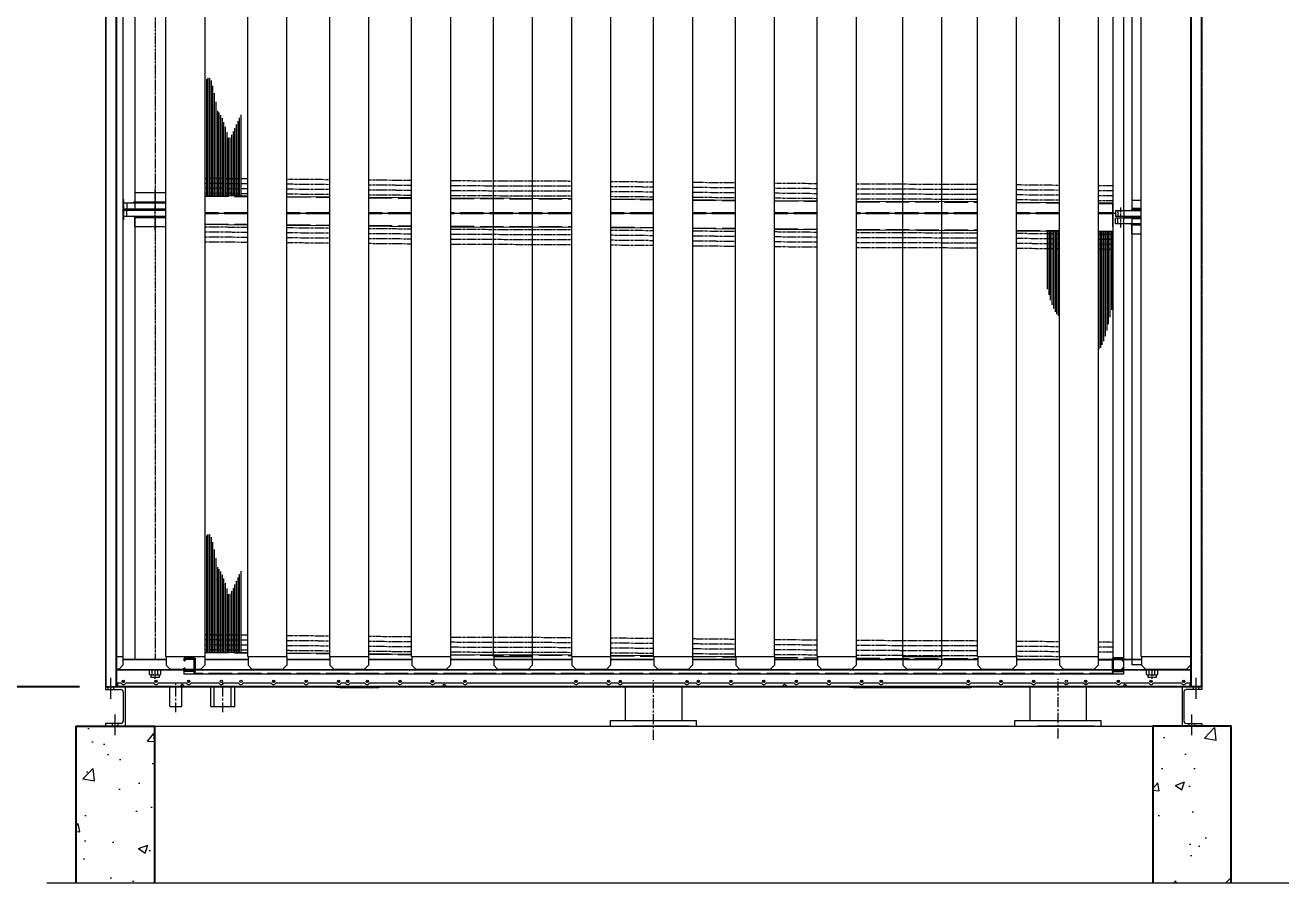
# Model space of a CAD drawing. Header units: millimetres. Extents: x -662849 to 32847, y -140377 to 24217.
# Drawn here: x 4988 to 9828, y 9154 to 12438 of the extents above; entities that cross this region are included whole.
import ezdxf

# ---------------------------------------------------------------- set-up
doc = ezdxf.new("R2010")
doc.units = ezdxf.units.MM
for name, pattern in [('CENTER', [2, 1.25, -0.25, 0.25, -0.25]), ('CENTERX2', [4, 2.5, -0.5, 0.5, -0.5]), ('DASHED', [15, 12, -3]), ('HIDDEN', [0.375, 0.25, -0.125]), ('HIDDENX2', [0.75, 0.5, -0.25])]:
    doc.linetypes.add(name, pattern=pattern)
for name, color, linetype in [('center', 1, 'CENTER'), ('HIDD', 2, 'HIDDENX2'), ('냉각탑_기초', 23, 'Continuous')]:
    doc.layers.add(name, color=color, linetype=linetype)
doc.styles.get("Standard").update_dxf_attribs({"font": 'arial.ttf'})
doc.dimstyles.new('1.40', dxfattribs={"dimscale": 20, "dimtxt": 1.5, "dimasz": 1, "dimexe": 0.5, "dimexo": 0.5, "dimgap": 0.5, "dimtad": 1, "dimdec": 0, "dimzin": 0, "dimdsep": 46, "dimtxsty": 'Standard', "dimcen": 0, "dimclrd": 2, "dimclre": 2, "dimclrt": 3, "dimadec": 0, "dimazin": 0, "dimtfac": 1, "dimtdec": 0, "dimtmove": 0, "dimatfit": 0, "dimfxl": 1, "dimtolj": 1, "dimtzin": 0, "dimlwd": -1, "dimlwe": -1, "dimarcsym": 0})

# ---------------------------------------------------------------- blocks, each defined once
blk = doc.blocks.new('*D488')
at = {"color": 2, "transparency": 16777216}
for p, q in [((5195, 13504), (4496.5, 13504)), ((4506.5, 13384), (4506.5, 10024)), ((5195, 9904), (4496.5, 9904))]:
    blk.add_line(p, q, dxfattribs=at)
for points in [[(4486.5, 13384), (4526.5, 13384), (4506.5, 13504)], [(4486.5, 10024), (4526.5, 10024), (4506.5, 9904)]]:
    blk.add_solid(points, dxfattribs=at)
at = {"layer": 'Defpoints', "color": 0, "transparency": 16777216}
for p in [(5295, 13504), (4506.5, 9904), (5295, 9904)]:
    blk.add_point(p, dxfattribs=at)
at = {"color": 3, "lineweight": 20, "transparency": 16777216, "insert": (4375, 11704), "char_height": 140, "attachment_point": 5, "rotation": 90}
blk.add_mtext('\\A1;3600', dxfattribs=at)
blk = doc.blocks.new('435')
for p, q in [((-131382, 21088.8), (-131342, 21088.8)), ((-131382, 21088.8), (-131382, 21078.8)), ((-131380, 21078.8), (-131382, 21078.8)), ((-131380, 21086.8), (-131344, 21086.8)), ((-131380, 21086.8), (-131380, 21078.8)), ((-131344, 21086.8), (-131344, 21040.8)), ((-131342, 21088.8), (-131342, 21038.8)), ((-131342, 21088.8), (-131342, 21038.8)), ((-131382, 21038.8), (-131382, 21050.8)), ((-131382, 21050.8), (-131380, 21050.8)), ((-131342, 21038.8), (-131382, 21038.8)), ((-131380, 21040.8), (-131380, 21050.8)), ((-131344, 21040.8), (-131380, 21040.8))]:
    blk.add_line(p, q)
blk = doc.blocks.new('3')
at = {"lineweight": 20}
for p, q in [((5363.2, 10020), (5363.2, 13461)), ((5526.8, 10020), (5526.8, 13461)), ((5676.8, 10020), (5676.8, 13461)), ((5840.4, 10020), (5840.4, 13461)), ((5990.4, 10020), (5990.4, 13461)), ((6154.1, 10020), (6154.1, 13461)), ((6304.1, 10020), (6304.1, 13461)), ((6467.7, 10020), (6467.7, 13461)), ((6617.7, 10020), (6617.7, 13461)), ((6781.4, 10020), (6781.4, 13461)), ((6931.4, 10020), (6931.4, 13461)), ((7081.4, 10020), (7081.4, 13461)), ((7231.4, 10020), (7231.4, 13461)), ((7395, 10020), (7395, 13461)), ((7545, 10020), (7545, 13461)), ((7708.7, 10020), (7708.7, 13461)), ((7858.7, 10020), (7858.7, 13461)), ((8022.3, 10020), (8022.3, 13461)), ((8172.3, 10020), (8172.3, 13461)), ((8349.6, 10020), (8349.6, 13461)), ((8499.6, 10020), (8499.6, 13461)), ((8636, 10020), (8636, 13461)), ((8786, 10020), (8786, 13461)), ((8949.6, 10020), (8949.6, 13461)), ((9099.6, 10020), (9099.6, 13461)), ((9263.2, 10020), (9263.2, 13461)), ((9453, 10020), (9453, 13461)), ((5337, 9904), (5337, 12464)), ((5337, 10020), (5363.2, 10020)), ((5347.2, 9972), (5337, 9972)), ((5362.2, 9987), (5347.2, 9972)), ((5362.2, 10020), (5362.2, 9987)), ((5526.8, 10020), (5676.8, 10020)), ((5527.8, 10020), (5527.8, 9987)), ((5527.8, 9987), (5542.8, 9972)), ((5542.8, 9972), (5660.8, 9972)), ((5675.8, 9987), (5660.8, 9972)), ((5675.8, 10020), (5675.8, 9987)), ((5840.4, 10020), (5990.4, 10020)), ((5841.4, 10020), (5841.4, 9987)), ((5841.4, 9987), (5856.4, 9972)), ((5856.4, 9972), (5974.4, 9972)), ((5989.4, 9987), (5974.4, 9972)), ((5989.4, 10020), (5989.4, 9987)), ((6154.1, 10020), (6304.1, 10020)), ((6155.1, 10020), (6155.1, 9987)), ((6155.1, 9987), (6170.1, 9972)), ((6170.1, 9972), (6288.1, 9972)), ((6303.1, 9987), (6288.1, 9972)), ((6303.1, 10020), (6303.1, 9987)), ((6467.7, 10020), (6617.7, 10020)), ((6468.7, 10020), (6468.7, 9987)), ((6468.7, 9987), (6483.7, 9972)), ((6483.7, 9972), (6601.7, 9972)), ((6616.7, 9987), (6601.7, 9972)), ((6616.7, 10020), (6616.7, 9987)), ((6781.4, 10020), (6931.4, 10020)), ((6782.4, 10020), (6782.4, 9987)), ((6782.4, 9987), (6797.4, 9972)), ((6797.4, 9972), (6915.4, 9972)), ((6930.4, 9987), (6915.4, 9972)), ((6930.4, 10020), (6930.4, 9987)), ((7081.4, 10020), (7231.4, 10020)), ((7082.4, 10020), (7082.4, 9987)), ((7082.4, 9987), (7097.4, 9972)), ((7097.4, 9972), (7215.4, 9972)), ((7230.4, 9987), (7215.4, 9972)), ((7230.4, 10020), (7230.4, 9987)), ((7395, 10020), (7545, 10020)), ((7396, 10020), (7396, 9987)), ((7396, 9987), (7411, 9972)), ((7411, 9972), (7529, 9972)), ((7544, 9987), (7529, 9972)), ((7544, 10020), (7544, 9987)), ((7708.7, 10020), (7858.7, 10020)), ((7709.7, 10020), (7709.7, 9987)), ((7709.7, 9987), (7724.7, 9972)), ((7724.7, 9972), (7842.7, 9972)), ((7857.7, 9987), (7842.7, 9972)), ((7857.7, 10020), (7857.7, 9987)), ((8022.3, 10020), (8172.3, 10020)), ((8023.3, 10020), (8023.3, 9987)), ((8023.3, 9987), (8038.3, 9972)), ((8038.3, 9972), (8156.3, 9972)), ((8171.3, 9987), (8156.3, 9972)), ((8171.3, 10020), (8171.3, 9987)), ((8349.6, 10020), (8499.6, 10020)), ((8350.6, 10020), (8350.6, 9987)), ((8350.6, 9987), (8365.6, 9972)), ((8365.6, 9972), (8483.6, 9972)), ((8498.6, 9987), (8483.6, 9972)), ((8498.6, 10020), (8498.6, 9987)), ((8636, 10020), (8786, 10020)), ((8637, 10020), (8637, 9987)), ((8637, 9987), (8652, 9972)), ((8652, 9972), (8770, 9972)), ((8785, 9987), (8770, 9972)), ((8785, 10020), (8785, 9987)), ((8949.6, 10020), (9099.6, 10020)), ((8950.6, 10020), (8950.6, 9987)), ((8950.6, 9987), (8965.6, 9972)), ((8965.6, 9972), (9083.6, 9972)), ((9098.6, 9987), (9083.6, 9972)), ((9098.6, 10020), (9098.6, 9987)), ((9263.2, 10020), (9453, 10020)), ((9264.2, 10020), (9264.2, 9987)), ((9264.2, 9987), (9279.2, 9972)), ((9279.2, 9972), (9437, 9972)), ((9452, 9987), (9437, 9972)), ((9452, 10020), (9452, 9987)), ((5368, 9904), (5295, 9904)), ((5305, 9894), (5305, 9904)), ((5327, 9894), (5327, 9904)), ((5542.1, 9829), (5542.1, 9904)), ((5587.1, 9829), (5587.1, 9904)), ((5698.6, 9829), (5698.6, 9904)), ((5712.1, 9829), (5712.1, 9904)), ((5777.1, 9829), (5777.1, 9904)), ((5790.6, 9829), (5790.6, 9904)), ((9463, 9894), (9463, 9904)), ((9485, 9894), (9485, 9904)), ((5321.5, 9754), (5321.5, 9764)), ((5343.5, 9754), (5343.5, 9764)), ((5370, 9754), (9420, 9754)), ((9446.5, 9754), (9446.5, 9764)), ((9468.5, 9754), (9468.5, 9764))]:
    blk.add_line(p, q, dxfattribs=at)
at = {"color": 1, "linetype": 'CENTER', "lineweight": 20, "ltscale": 7.5}
for p, q in [((5485, 13458.6), (5485, 11737.8)), ((5676.8, 11852.8), (5840.4, 11851.2)), ((5676.8, 11833.8), (5840.4, 11832.2)), ((5676.8, 11814.7), (5840.4, 11813.1)), ((5990.4, 11849.7), (6154.1, 11848.1)), ((5990.4, 11830.7), (6154.1, 11829.1)), ((5990.4, 11811.6), (6154.1, 11810)), ((6304.1, 11846.6), (6467.7, 11845)), ((6304.1, 11827.6), (6467.7, 11826)), ((6617.7, 11843.5), (7081.4, 11841.9)), ((6617.7, 11824.5), (7081.4, 11822.9)), ((7231.4, 11840.4), (7395, 11838.8)), ((7231.4, 11821.4), (7395, 11819.8)), ((7545, 11837.3), (7708.7, 11835.7)), ((7545, 11818.3), (7708.7, 11816.7)), ((7858.7, 11834.3), (8022.3, 11832.6)), ((7858.7, 11815.2), (8022.3, 11813.6)), ((8172.3, 11831.2), (8636, 11829.5)), ((8172.3, 11812.1), (8636, 11810.5)), ((8786, 11828.1), (8949.6, 11826.4)), ((9099.6, 11825), (9155.7, 11824.4)), ((5676.8, 11795.7), (5840.4, 11794.1)), ((5990.4, 11792.6), (6154.1, 11791)), ((6304.1, 11808.5), (6467.7, 11806.9)), ((6304.1, 11789.5), (6467.7, 11787.9)), ((6617.7, 11805.4), (7081.4, 11803.8)), ((6617.7, 11786.4), (7081.4, 11784.8)), ((7231.4, 11802.3), (7395, 11800.7)), ((7231.4, 11783.3), (7395, 11781.7)), ((7545, 11799.2), (7708.7, 11797.6)), ((7545, 11780.2), (7708.7, 11778.6)), ((7858.7, 11796.2), (8022.3, 11794.5)), ((7858.7, 11777.1), (8022.3, 11775.5)), ((8172.3, 11793.1), (8636, 11791.4)), ((8172.3, 11774), (8636, 11772.4)), ((8786, 11809), (8949.6, 11807.4)), ((8786, 11790), (8949.6, 11788.3)), ((8786, 11770.9), (8949.6, 11769.3)), ((9099.6, 11805.9), (9155.5, 11805.4)), ((9099.6, 11786.9), (9155.3, 11786.3)), ((9099.6, 11767.8), (9155.1, 11767.3)), ((5485, 11697.7), (5485, 10011)), ((5676.8, 11666.6), (5840.4, 11665)), ((5676.8, 11647.6), (5840.4, 11646)), ((5676.8, 11628.5), (5840.4, 11626.9)), ((5990.4, 11663.5), (6154.1, 11661.9)), ((5990.4, 11644.5), (6154.1, 11642.9)), ((5990.4, 11625.4), (6154.1, 11623.8)), ((6304.1, 11660.4), (6467.7, 11658.8)), ((6304.1, 11641.4), (6467.7, 11639.8)), ((6304.1, 11622.3), (6467.7, 11620.7)), ((6617.7, 11657.3), (7081.4, 11655.7)), ((6617.7, 11638.3), (7081.4, 11636.7)), ((6617.7, 11619.2), (7081.4, 11617.6)), ((7231.4, 11654.2), (7395, 11652.6)), ((7231.4, 11635.2), (7395, 11633.6)), ((7545, 11651.1), (7708.7, 11649.5)), ((7545, 11632.1), (7708.7, 11630.5)), ((7858.7, 11648), (8022.3, 11646.4)), ((7858.7, 11629), (8022.3, 11627.4)), ((8172.3, 11645), (8636, 11643.3)), ((8172.3, 11625.9), (8636, 11624.3)), ((8786, 11641.9), (8949.6, 11640.2)), ((8786, 11622.8), (8949.6, 11621.2)), ((9099.6, 11638.8), (9155, 11638.2)), ((9099.6, 11619.7), (9154.8, 11619.2)), ((5676.8, 11609.5), (5840.4, 11607.9)), ((5990.4, 11606.4), (6154.1, 11604.8)), ((6304.1, 11603.3), (6467.7, 11601.7)), ((6617.7, 11600.2), (7081.4, 11598.6)), ((7231.4, 11616.1), (7395, 11614.5)), ((7231.4, 11597.1), (7395, 11595.5)), ((7545, 11613), (7708.7, 11611.4)), ((7545, 11594), (7708.7, 11592.4)), ((7858.7, 11609.9), (8022.3, 11608.3)), ((7858.7, 11590.9), (8022.3, 11589.3)), ((8172.3, 11606.9), (8636, 11605.2)), ((8172.3, 11587.8), (8636, 11586.2)), ((8786, 11603.8), (8949.6, 11602.1)), ((8786, 11584.7), (8949.6, 11583.1)), ((9099.6, 11600.7), (9154.6, 11600.1)), ((9099.6, 11581.6), (9154.4, 11581.1)), ((5676.8, 10104.5), (5840.4, 10102.9)), ((5676.8, 10085.5), (5840.4, 10083.9)), ((5990.4, 10101.4), (6154.1, 10099.8)), ((5990.4, 10082.4), (6154.1, 10080.8)), ((6304.1, 10098.3), (6467.7, 10096.7)), ((6304.1, 10079.3), (6467.7, 10077.7)), ((6617.7, 10095.2), (7081.4, 10093.6)), ((6617.7, 10076.2), (7081.4, 10074.6)), ((7231.4, 10092.1), (7395, 10090.5)), ((7231.4, 10073.1), (7395, 10071.5)), ((7545, 10089), (7708.7, 10087.4)), ((7545, 10070), (7708.7, 10068.4)), ((7858.7, 10086), (8022.3, 10084.3)), ((8172.3, 10082.9), (8636, 10081.2)), ((8786, 10079.8), (8949.6, 10078.1)), ((9099.6, 10076.7), (9155.7, 10076.1)), ((5676.8, 10066.4), (5840.4, 10064.8)), ((5676.8, 10047.4), (5840.4, 10045.8)), ((5990.4, 10063.3), (6154.1, 10061.7)), ((5990.4, 10044.3), (6154.1, 10042.7)), ((6304.1, 10060.2), (6467.7, 10058.6)), ((6304.1, 10041.2), (6467.7, 10039.6)), ((6617.7, 10057.1), (7081.4, 10055.5)), ((6617.7, 10038.1), (7081.4, 10036.5)), ((7231.4, 10054), (7395, 10052.4)), ((7231.4, 10035), (7395, 10033.4)), ((7545, 10050.9), (7708.7, 10049.3)), ((7545, 10031.9), (7708.7, 10030.3)), ((7858.7, 10066.9), (8022.3, 10065.3)), ((7858.7, 10047.9), (8022.3, 10046.2)), ((7858.7, 10028.8), (8022.3, 10027.2)), ((8172.3, 10063.8), (8636, 10062.2)), ((8172.3, 10044.8), (8636, 10043.1)), ((8172.3, 10025.7), (8636, 10024.1)), ((8786, 10060.7), (8949.6, 10059.1)), ((8786, 10041.7), (8949.6, 10040)), ((8786, 10022.6), (8949.6, 10021)), ((9099.6, 10057.6), (9155.5, 10057.1)), ((9099.6, 10038.6), (9155.3, 10038)), ((5485, 9934.8), (5485, 9969)), ((9305, 9934.8), (9305, 9969))]:
    blk.add_line(p, q, dxfattribs=at)
at = {"lineweight": 20, "ltscale": 7.5}
for p, q in [((9155, 13466), (9155, 9955.4)), ((9195, 13466), (9195, 11727.7)), ((5407.3, 13446), (5407.3, 11737.8)), ((9227.3, 13446), (9227.3, 11737.8)), ((5676.8, 11786.1), (5840.4, 11784.5)), ((5990.4, 11783.1), (6154.1, 11781.4)), ((6304.1, 11780), (6467.7, 11778.3)), ((6617.7, 11776.9), (7081.4, 11775.2)), ((7231.4, 11773.8), (7395, 11772.1)), ((7545, 11770.7), (7708.7, 11769.1)), ((7858.7, 11767.6), (8022.3, 11766)), ((8172.3, 11764.5), (8636, 11762.9)), ((5840.4, 11717.7), (5676.8, 11717.7)), ((6154.1, 11717.7), (5990.4, 11717.7)), ((6154.1, 11717.7), (5990.4, 11717.7)), ((6467.7, 11717.7), (6304.1, 11717.7)), ((7081.4, 11717.7), (6617.7, 11717.7)), ((7395, 11717.7), (7231.4, 11717.7)), ((7708.7, 11717.7), (7545, 11717.7)), ((8022.3, 11717.7), (7858.7, 11717.7)), ((8022.3, 11717.7), (7858.7, 11717.7)), ((8636, 11717.7), (8172.3, 11717.7)), ((8786, 11761.4), (8949.6, 11759.8)), ((8949.6, 11717.7), (8786, 11717.7)), ((8949.6, 11717.7), (8786, 11717.7)), ((9099.6, 11758.3), (9155, 11757.7)), ((9165, 11717.7), (9099.6, 11717.7)), ((9165, 11717.7), (9099.6, 11717.7)), ((9227.3, 11737.8), (9263.2, 11737.8)), ((5407.3, 11697.7), (5407.3, 10011)), ((5676.8, 11676.1), (5840.4, 11674.5)), ((5990.4, 11673.1), (6154.1, 11671.4)), ((6304.1, 11670), (6467.7, 11668.3)), ((6617.7, 11666.9), (7081.4, 11665.2)), ((9195, 11705.7), (9195, 11699.7)), ((9195, 11677.7), (9195, 9953.4)), ((9227.3, 11697.7), (9227.3, 9989.5)), ((9227.3, 11697.7), (9263.2, 11697.7)), ((7231.4, 11663.8), (7395, 11662.1)), ((7545, 11660.7), (7708.7, 11659.1)), ((7858.7, 11657.6), (8022.3, 11656)), ((8172.3, 11654.5), (8636, 11652.9)), ((8786, 11651.4), (8949.6, 11649.8)), ((9099.6, 11648.3), (9155, 11647.7)), ((5676.8, 10037.8), (5840.4, 10036.2)), ((5990.4, 10034.8), (6154.1, 10033.1)), ((6304.1, 10031.7), (6467.7, 10030)), ((6617.7, 10028.6), (7081.4, 10026.9)), ((7231.4, 10025.5), (7395, 10023.8)), ((7545, 10022.4), (7708.7, 10020.8)), ((5595, 9972), (5595, 9953.4)), ((5635, 9972), (5635, 9955.4)), ((9227.3, 9989.5), (9264.2, 9989.5)), ((5463.4, 9951.1), (5463.4, 9969)), ((5468.9, 9950), (5468.9, 9940.5)), ((5501.2, 9940.5), (5468.9, 9940.5)), ((5474.3, 9951.1), (5474.3, 9969)), ((5495.8, 9951.1), (5495.8, 9969)), ((5501.2, 9950), (5501.2, 9940.5)), ((5506.6, 9951.1), (5506.6, 9969)), ((9195, 9953.4), (5595, 9953.4)), ((9283.4, 9951.1), (9283.4, 9969)), ((9288.9, 9950), (9288.9, 9940.5)), ((9321.2, 9940.5), (9288.9, 9940.5)), ((9294.3, 9951.1), (9294.3, 9969)), ((9315.8, 9951.1), (9315.8, 9969)), ((9321.2, 9950), (9321.2, 9940.5)), ((9326.6, 9951.1), (9326.6, 9969))]:
    blk.add_line(p, q, dxfattribs=at)
at = {"color": 7, "lineweight": 20}
for p, q in [((9453, 10408.8), (9453, 13331.1)), ((5337, 13267.4), (5337, 10408.8)), ((5372.6, 9904), (9417.4, 9904)), ((7286.7, 9904), (7286.7, 9776)), ((7503, 9904), (7503, 9776)), ((8836.3, 9904), (8836.3, 9776)), ((9052.6, 9904), (9052.6, 9776)), ((5542.1, 9829), (5587.1, 9829)), ((5698.6, 9829), (5790.6, 9829)), ((7229.9, 9776), (7559.9, 9776)), ((7229.9, 9754), (7229.9, 9776)), ((7229.9, 9754), (7559.9, 9754)), ((7533, 9754), (7316.7, 9754)), ((7559.9, 9754), (7559.9, 9776)), ((8779.5, 9776), (9109.5, 9776)), ((8779.5, 9754), (8779.5, 9776)), ((8779.5, 9754), (9109.5, 9754)), ((9082.6, 9754), (8866.3, 9754)), ((9109.5, 9754), (9109.5, 9776))]:
    blk.add_line(p, q, dxfattribs=at)
at = {"color": 7, "lineweight": 20, "ltscale": 0.441833}
blk.add_line((5295, 12435.8), (5295, 11375.4), dxfattribs=at)
at = {"color": 5, "lineweight": 20, "ltscale": 7.5}
for p, q in [((5677, 11787.2), (5677, 12221.7)), ((5683, 11787.2), (5683, 12232.3)), ((5689, 11787.1), (5689, 12237.5)), ((5695, 11787), (5695, 12236)), ((5701, 11786.9), (5701, 12226.3)), ((5707, 11785.4), (5707, 12206.8)), ((5713, 11785.3), (5713, 12178.9)), ((5701, 11785.5), (5701, 12104.2)), ((5719, 11785.2), (5719, 12145.8)), ((5725, 11785.2), (5725, 12111.3)), ((5731, 11785.1), (5731, 12103.9)), ((5737, 11785), (5737, 12094.6)), ((5743, 11784.9), (5743, 12082.3)), ((5749, 11784.9), (5749, 12067.3)), ((5797, 11785.8), (5797, 12058)), ((5803, 11785.7), (5803, 12071.5)), ((5809, 11785.6), (5809, 12084.1)), ((5815, 11785.5), (5815, 12095.3)), ((5755, 11784.8), (5755, 12049.6)), ((5761, 11784.7), (5761, 12029.5)), ((5767, 11784.6), (5767, 12007.3)), ((5773, 11786), (5773, 12009.2)), ((5779, 11786), (5779, 12019.1)), ((5785, 11785.9), (5785, 12031.2)), ((5791, 11785.8), (5791, 12044.4)), ((8903, 11650.8), (8903, 11428.2)), ((8909, 11650.8), (8909, 11405.9)), ((8915, 11650.7), (8915, 11385.9)), ((8921, 11650.6), (8921, 11368.2)), ((8927, 11650.5), (8927, 11353.1)), ((8933, 11650.5), (8933, 11340.9)), ((8939, 11650.4), (8939, 11331.6)), ((8945, 11650.3), (8945, 11325.4)), ((9101, 11648.4), (9101, 11198)), ((9107, 11648.3), (9107, 11203.2)), ((9113, 11648.3), (9113, 11213.8)), ((9119, 11648.2), (9119, 11228.9)), ((9125, 11648.1), (9125, 11247.7)), ((9131, 11648), (9131, 11269.6)), ((9137, 11648), (9137, 11294)), ((9143, 11647.9), (9143, 11320.5)), ((9149, 11647.8), (9149, 11348.7)), ((5677, 10038.9), (5677, 10473.4)), ((5683, 10038.9), (5683, 10484)), ((5689, 10038.8), (5689, 10489.2)), ((5695, 10038.7), (5695, 10487.7)), ((5701, 10037.2), (5701, 10478)), ((5707, 10037.1), (5707, 10458.5)), ((5713, 10037), (5713, 10430.6)), ((5719, 10036.9), (5719, 10397.5)), ((5725, 10036.9), (5725, 10363)), ((5731, 10036.8), (5731, 10355.6)), ((5731, 10038.3), (5731, 10330.6)), ((5737, 10036.7), (5737, 10346.3)), ((5743, 10036.6), (5743, 10334)), ((5749, 10036.6), (5749, 10319)), ((5803, 10037.4), (5803, 10323.2)), ((5809, 10037.3), (5809, 10335.8)), ((5815, 10037.2), (5815, 10347)), ((5755, 10036.5), (5755, 10301.3)), ((5761, 10036.4), (5761, 10281.2)), ((5779, 10037.7), (5779, 10270.8)), ((5785, 10037.6), (5785, 10282.9)), ((5791, 10037.5), (5791, 10296.1)), ((5797, 10037.5), (5797, 10309.7)), ((5767, 10036.3), (5767, 10259)), ((5773, 10037.7), (5773, 10260.9))]:
    blk.add_line(p, q, dxfattribs=at)
at = {"color": 1, "linetype": 'CENTER', "lineweight": 20, "ltscale": 10}
for p, q in [((5485, 11653.5), (5485, 11812)), ((5365, 11693.5), (5365, 11772)), ((9185, 11663.5), (9185, 11742))]:
    blk.add_line(p, q, dxfattribs=at)
at = {"color": 0, "lineweight": 20, "ltscale": 30}
for p, q in [((5407, 11797.7), (5526.8, 11797.7)), ((5407, 11797.7), (5407, 11762.7)), ((9263.2, 11767.7), (9227, 11767.7)), ((9227, 11767.7), (9227, 11732.7)), ((5363.2, 11757.7), (5526.8, 11757.7)), ((5363.2, 11735.7), (5526.8, 11735.7)), ((5363.2, 11729.7), (5526.8, 11729.7)), ((5376.5, 11757.7), (5376.5, 11735.7)), ((5376.5, 11707.7), (5376.5, 11729.7)), ((5377.7, 11729.7), (5377.7, 11735.7)), ((5377.7, 11732.7), (5526.8, 11732.7)), ((5377.7, 11732.7), (5526.8, 11732.7)), ((5407, 11762.7), (5401.7, 11757.7)), ((5407, 11762.7), (5526.8, 11762.7)), ((9263.2, 11727.7), (9165, 11727.7)), ((9165, 11727.7), (9165, 11705.7)), ((9173.5, 11727.7), (9173.5, 11705.7)), ((9196.5, 11727.7), (9196.5, 11705.7)), ((9227, 11732.7), (9221.7, 11727.7)), ((9263.2, 11732.7), (9227, 11732.7)), ((5363.2, 11707.7), (5526.8, 11707.7)), ((5407, 11702.7), (5401.7, 11707.7)), ((5407, 11702.7), (5526.8, 11702.7)), ((5407, 11667.7), (5407, 11702.7)), ((5407, 11667.7), (5526.8, 11667.7)), ((9263.2, 11705.7), (9165, 11705.7)), ((9263.2, 11699.7), (9165, 11699.7)), ((9165, 11677.7), (9165, 11699.7)), ((9263.2, 11677.7), (9165, 11677.7)), ((9173.5, 11677.7), (9173.5, 11699.7)), ((9196.5, 11677.7), (9196.5, 11699.7)), ((9197.7, 11699.7), (9197.7, 11705.7)), ((9263.2, 11702.7), (9197.7, 11702.7)), ((9227, 11672.7), (9221.7, 11677.7)), ((9263.2, 11672.7), (9227, 11672.7)), ((9227, 11637.7), (9227, 11672.7)), ((9263.2, 11637.7), (9227, 11637.7))]:
    blk.add_line(p, q, dxfattribs=at)
at = {"color": 6, "linetype": 'DASHED', "lineweight": 20, "ltscale": 7.5}
for p, q in [((5676.8, 11784.1), (5840.4, 11782.5)), ((5990.4, 11781.1), (6154.1, 11779.4)), ((6304.1, 11778), (6467.7, 11776.3)), ((6617.7, 11774.9), (7081.4, 11773.2)), ((7231.4, 11771.8), (7395, 11770.1)), ((7545, 11768.7), (7708.7, 11767.1)), ((7858.7, 11765.6), (8022.3, 11764)), ((5840.4, 11719.7), (5676.8, 11719.7)), ((5840.4, 11715.7), (5676.8, 11715.7)), ((6154.1, 11719.7), (5990.4, 11719.7)), ((6154.1, 11715.7), (5990.4, 11715.7)), ((6467.7, 11719.7), (6304.1, 11719.7)), ((6467.7, 11715.7), (6304.1, 11715.7)), ((7081.4, 11719.7), (6617.7, 11719.7)), ((7081.4, 11715.7), (6617.7, 11715.7)), ((7395, 11719.7), (7231.4, 11719.7)), ((7395, 11715.7), (7231.4, 11715.7)), ((7708.7, 11719.7), (7545, 11719.7)), ((7708.7, 11715.7), (7545, 11715.7)), ((8022.3, 11719.7), (7858.7, 11719.7)), ((8022.3, 11715.7), (7858.7, 11715.7)), ((8172.3, 11762.5), (8636, 11760.9)), ((8636, 11719.7), (8172.3, 11719.7)), ((8636, 11715.7), (8172.3, 11715.7)), ((8786, 11759.4), (8949.6, 11757.8)), ((8949.6, 11719.7), (8786, 11719.7)), ((8949.6, 11715.7), (8786, 11715.7)), ((9099.6, 11756.3), (9155, 11755.7)), ((9155, 11719.7), (9099.6, 11719.7)), ((9155, 11715.7), (9099.6, 11715.7)), ((9153, 11757.8), (9153, 11647.8)), ((5676.8, 11678.1), (5840.4, 11676.5)), ((5990.4, 11675.1), (6154.1, 11673.4)), ((6304.1, 11672), (6467.7, 11670.3)), ((6617.7, 11668.9), (7081.4, 11667.2)), ((7231.4, 11665.8), (7395, 11664.1)), ((7545, 11662.7), (7708.7, 11661.1)), ((7858.7, 11659.6), (8022.3, 11658)), ((8172.3, 11656.5), (8636, 11654.9)), ((8786, 11653.4), (8949.6, 11651.8)), ((9099.6, 11650.3), (9155.1, 11649.7)), ((5676.8, 10035.8), (5840.4, 10034.2)), ((5990.4, 10032.8), (6154.1, 10031.1)), ((6304.1, 10029.7), (6467.7, 10028)), ((6617.7, 10026.6), (7081.4, 10024.9)), ((7231.4, 10023.5), (7395, 10021.8)), ((7545, 10020.4), (7709.7, 10018.7)), ((5633, 9972), (5633, 9955.4)), ((5637, 9972), (5637, 9955.4)), ((7857.7, 10017.3), (8023.3, 10015.6)), ((8171.3, 10014.2), (8637, 10012.6)), ((8785, 10011.1), (8950.6, 10009.5)), ((9098.6, 10008), (9155, 10007.4)), ((9153, 10009.5), (9153, 9955.4)), ((9155, 9955.4), (5633, 9955.4))]:
    blk.add_line(p, q, dxfattribs=at)
at = {"color": 7, "lineweight": 20, "ltscale": 0.44375}
blk.add_line((5295, 11370.2), (5295, 10305.2), dxfattribs=at)
at = {"color": 7, "lineweight": 20, "ltscale": 0.201042}
for p, q in [((5295, 10388.2), (5295, 9905.7)), ((9495, 9905.7), (9495, 10388.2))]:
    blk.add_line(p, q, dxfattribs=at)
at = {"color": 7, "lineweight": 20, "ltscale": 0.2055}
for p, q in [((5337, 9907.4), (5337, 10400.6)), ((9453, 9907.4), (9453, 10400.6))]:
    blk.add_line(p, q, dxfattribs=at)
at = {"color": 7, "lineweight": 20, "ltscale": 0.044866}
for p, q in [((9495, 10217.4), (9495, 10109.7)), ((9495, 10092.4), (9495, 9984.7))]:
    blk.add_line(p, q, dxfattribs=at)
at = {"color": 7, "lineweight": 20, "ltscale": 0.003608}
for p, q in [((9495, 10109.7), (9495, 10101)), ((9495, 10092.4), (9495, 10101)), ((9495, 9984.7), (9495, 9976)), ((9495, 9967.4), (9495, 9976)), ((9495, 9934.7), (9495, 9926)), ((9495, 9917.4), (9495, 9926))]:
    blk.add_line(p, q, dxfattribs=at)
at = {"color": 7, "lineweight": 20, "ltscale": 0.000834318}
for p, q in [((9495, 10034), (9495, 10034)), ((9495, 9924), (9495, 9924))]:
    blk.add_line(p, q, dxfattribs=at)
at = {"color": 7, "lineweight": 20, "ltscale": 0.000834992}
blk.add_line((9495, 10030.8), (9495, 10030.8), dxfattribs=at)
at = {"color": 1, "linetype": 'CENTERX2', "lineweight": 20, "ltscale": 50}
for p, q in [((5316, 9859), (5316, 9939)), ((9474, 9859), (9474, 9939)), ((5332.5, 9719), (5332.5, 9799)), ((9457.5, 9719), (9457.5, 9799))]:
    blk.add_line(p, q, dxfattribs=at)
at = {"color": 7, "lineweight": 20, "ltscale": 0.013616}
blk.add_line((9495, 9967.4), (9495, 9934.7), dxfattribs=at)
at = {"color": 7, "lineweight": 20, "ltscale": 0.008333}
for p, q in [((5295, 9904), (5295, 9894)), ((9495, 9904), (9495, 9894))]:
    blk.add_line(p, q, dxfattribs=at)
at = {"color": 7, "lineweight": 20, "ltscale": 0.125}
for p, q in [((5370, 9904), (5295, 9904)), ((9420, 9904), (9495, 9904)), ((5295, 9754), (5370, 9754)), ((9495, 9754), (9420, 9754))]:
    blk.add_line(p, q, dxfattribs=at)
at = {"color": 7, "lineweight": 20, "ltscale": 0.05125}
for p, q in [((5295, 9894), (5353.5, 9894)), ((9495, 9894), (9436.5, 9894)), ((5353.5, 9764), (5295, 9764)), ((9436.5, 9764), (9495, 9764))]:
    blk.add_line(p, q, dxfattribs=at)
at = {"color": 7, "lineweight": 20, "ltscale": 0.280701}
blk.add_line((5296.4, 9904), (5331.6, 9904), dxfattribs=at)
at = {"color": 7, "lineweight": 20, "ltscale": 0.01525}
for p, q in [((5333.6, 9904), (5297, 9904)), ((9493, 9904), (9456.4, 9904))]:
    blk.add_line(p, q, dxfattribs=at)
at = {"color": 7, "lineweight": 20, "ltscale": 0.002932}
blk.add_line((5333.7, 9904), (5340.7, 9904), dxfattribs=at)
at = {"color": 7, "lineweight": 20, "ltscale": 2.38284e-05}
blk.add_line((5337, 9907.4), (5337, 9907.4), dxfattribs=at)
at = {"color": 7, "lineweight": 20, "ltscale": 0.000708333}
for p, q in [((5340.7, 9906.9), (5339, 9906.9)), ((5340.7, 9906), (5339, 9906)), ((9449.3, 9906.9), (9451, 9906.9)), ((9449.3, 9906), (9451, 9906))]:
    blk.add_line(p, q, dxfattribs=at)
at = {"color": 7, "lineweight": 20, "ltscale": 0.000375}
for p, q in [((5339, 9906.9), (5339, 9906)), ((9451, 9906.9), (9451, 9906)), ((9451, 9906.9), (9451, 9906)), ((9451, 9906.9), (9451, 9906)), ((9451, 9906.9), (9451, 9906)), ((9451, 9906.9), (9451, 9906)), ((9451, 9906.9), (9451, 9906))]:
    blk.add_line(p, q, dxfattribs=at)
at = {"color": 7, "lineweight": 20, "ltscale": 0.004833}
for p, q in [((5340.7, 9919), (5340.7, 9907.4)), ((6190.5, 9902), (6178.9, 9902)), ((6330.5, 9902), (6342.1, 9902)), ((8159.5, 9902), (8147.9, 9902)), ((8599.5, 9902), (8611.1, 9902)), ((9449.3, 9919), (9449.3, 9907.4))]:
    blk.add_line(p, q, dxfattribs=at)
at = {"color": 7, "lineweight": 20, "ltscale": 0.005987}
for p, q in [((5355.1, 9919), (5340.7, 9919)), ((9449.3, 9919), (9435, 9919))]:
    blk.add_line(p, q, dxfattribs=at)
at = {"color": 7, "lineweight": 20, "ltscale": 0.100609}
for p, q in [((5340.7, 9907.4), (5582.2, 9907.4)), ((9207.9, 9907.4), (9449.3, 9907.4))]:
    blk.add_line(p, q, dxfattribs=at)
at = {"color": 7, "lineweight": 20, "ltscale": 0.001417}
for p, q in [((5340.7, 9904), (5340.7, 9907.4)), ((9449.3, 9904), (9449.3, 9907.4))]:
    blk.add_line(p, q, dxfattribs=at)
at = {"color": 7, "lineweight": 20, "ltscale": 0.100651}
for p, q in [((5340.7, 9904), (5582.3, 9904)), ((9207.8, 9904), (9449.3, 9904))]:
    blk.add_line(p, q, dxfattribs=at)
at = {"color": 7, "lineweight": 20, "ltscale": 0.004083}
for p, q in [((5362.8, 9904), (5372.6, 9904)), ((9417.4, 9904), (9427.2, 9904))]:
    blk.add_line(p, q, dxfattribs=at)
at = {"color": 7, "lineweight": 20, "ltscale": 0.091667}
for p, q in [((5363.5, 9884), (5363.5, 9774)), ((9426.5, 9884), (9426.5, 9774))]:
    blk.add_line(p, q, dxfattribs=at)
at = {"lineweight": 20, "ltscale": 25}
for p, q in [((5370, 9904), (5370, 9754)), ((9420, 9904), (9420, 9754))]:
    blk.add_line(p, q, dxfattribs=at)
at = {"color": 7, "lineweight": 20, "ltscale": 0.044641}
for p, q in [((5480.1, 9919), (5373, 9919)), ((5605.1, 9919), (5498, 9919)), ((5730.1, 9919), (5623, 9919)), ((5930.1, 9919), (5823, 9919)), ((6055.1, 9919), (5948, 9919)), ((6180.1, 9919), (6073, 9919)), ((6414.1, 9919), (6307, 9919)), ((6539.1, 9919), (6432, 9919)), ((6664.1, 9919), (6557, 9919)), ((7089.1, 9919), (6682, 9919)), ((7214.1, 9919), (7107, 9919)), ((7683.1, 9919), (7576, 9919)), ((7808.1, 9919), (7701, 9919)), ((7933.1, 9919), (7826, 9919)), ((8058.1, 9919), (7951, 9919)), ((8183.1, 9919), (8076, 9919)), ((8717.1, 9919), (8610, 9919)), ((8842.1, 9919), (8735, 9919)), ((8967.1, 9919), (8860, 9919)), ((9167.1, 9919), (9060, 9919)), ((9292.1, 9919), (9185, 9919)), ((9417.1, 9919), (9310, 9919))]:
    blk.add_line(p, q, dxfattribs=at)
at = {"color": 7, "lineweight": 20, "ltscale": 0.005698}
for p, q in [((5582.2, 9907.4), (5595.9, 9907.4)), ((6586.2, 9907.4), (6599.9, 9907.4)), ((7890.2, 9907.4), (7903.9, 9907.4)), ((9194.2, 9907.4), (9207.9, 9907.4))]:
    blk.add_line(p, q, dxfattribs=at)
at = {"color": 7, "lineweight": 20, "ltscale": 0.000833333}
for p, q in [((5582.3, 9906), (5582.3, 9904)), ((5595.8, 9906), (5595.8, 9904)), ((6190.5, 9902), (6190.5, 9904)), ((6330.5, 9902), (6330.5, 9904)), ((6586.3, 9906), (6586.3, 9904)), ((6599.8, 9906), (6599.8, 9904)), ((7890.3, 9906), (7890.3, 9904)), ((7903.8, 9906), (7903.8, 9904)), ((8159.5, 9902), (8159.5, 9904)), ((8599.5, 9902), (8599.5, 9904)), ((9194.3, 9906), (9194.3, 9904)), ((9207.8, 9906), (9207.8, 9904))]:
    blk.add_line(p, q, dxfattribs=at)
at = {"color": 7, "lineweight": 20, "ltscale": 0.005614}
for p, q in [((5582.3, 9906), (5595.8, 9906)), ((5582.3, 9904), (5595.8, 9904)), ((6586.3, 9906), (6599.8, 9906)), ((6586.3, 9904), (6599.8, 9904)), ((7890.3, 9906), (7903.8, 9906)), ((7890.3, 9904), (7903.8, 9904)), ((9194.3, 9906), (9207.8, 9906)), ((9194.3, 9904), (9207.8, 9904))]:
    blk.add_line(p, q, dxfattribs=at)
at = {"color": 7, "lineweight": 20, "ltscale": 0.412719}
for p, q in [((5595.8, 9904), (6586.3, 9904)), ((7903.8, 9904), (9194.3, 9904))]:
    blk.add_line(p, q, dxfattribs=at)
at = {"color": 7, "lineweight": 20, "ltscale": 0.412635}
for p, q in [((5595.9, 9907.4), (6586.2, 9907.4)), ((7903.9, 9907.4), (9194.2, 9907.4))]:
    blk.add_line(p, q, dxfattribs=at)
at = {"color": 7, "lineweight": 20, "ltscale": 0.023808}
for p, q in [((5805.1, 9919), (5748, 9919)), ((6289.1, 9919), (6232, 9919)), ((8258.1, 9919), (8201, 9919)), ((9042.1, 9919), (8985, 9919))]:
    blk.add_line(p, q, dxfattribs=at)
at = {"color": 7, "lineweight": 20, "ltscale": 0.000833651}
for p, q in [((6192.5, 9902), (6192.5, 9904)), ((6328.5, 9902), (6328.5, 9904)), ((8161.5, 9902), (8161.5, 9904)), ((8597.5, 9902), (8597.5, 9904))]:
    blk.add_line(p, q, dxfattribs=at)
at = {"color": 7, "lineweight": 20, "ltscale": 0.056667}
for p, q in [((6192.5, 9902), (6328.5, 9902)), ((8161.5, 9902), (8597.5, 9902))]:
    blk.add_line(p, q, dxfattribs=at)
at = {"color": 7, "lineweight": 20, "ltscale": 0.006725}
for p, q in [((6214.1, 9919), (6198, 9919)), ((8592.1, 9919), (8276, 9919))]:
    blk.add_line(p, q, dxfattribs=at)
at = {"color": 7, "lineweight": 20, "ltscale": 0.17433}
for p, q in [((6599.8, 9904), (7318.2, 9904)), ((7471.9, 9904), (7890.3, 9904))]:
    blk.add_line(p, q, dxfattribs=at)
at = {"color": 7, "lineweight": 20, "ltscale": 0.171731}
blk.add_line((6599.9, 9907.4), (7890.3, 9907.4), dxfattribs=at)
at = {"color": 7, "lineweight": 20, "ltscale": 0.0111}
for p, q in [((7258.6, 9919), (7232, 9919)), ((7558.1, 9919), (7531.5, 9919))]:
    blk.add_line(p, q, dxfattribs=at)
at = {"color": 7, "lineweight": 20, "ltscale": 1.93507e-05}
for p, q in [((7267.5, 9913.5), (7267.6, 9913.5)), ((7522.5, 9913.5), (7522.6, 9913.5))]:
    blk.add_line(p, q, dxfattribs=at)
at = {"color": 7, "lineweight": 20, "ltscale": 0.007604}
blk.add_line((7513.6, 9919), (7276.5, 9919), dxfattribs=at)
at = {"color": 7, "lineweight": 20, "ltscale": 0.00439}
for p, q in [((8981.3, 9915), (8970.8, 9915)), ((9056.3, 9915), (9045.8, 9915))]:
    blk.add_line(p, q, dxfattribs=at)
at = {"color": 7, "lineweight": 20, "ltscale": 0.026917}
blk.add_line((9491.8, 9904), (9427.2, 9904), dxfattribs=at)
at = {"color": 7, "lineweight": 20, "ltscale": 0.002958}
blk.add_line((9456.4, 9904), (9449.3, 9904), dxfattribs=at)
at = {"color": 7, "lineweight": 20, "ltscale": 0.000837582}
blk.add_line((9451, 9907.2), (9453.1, 9907.2), dxfattribs=at)
at = {"color": 7, "lineweight": 20, "ltscale": 0.000374986}
blk.add_line((9451, 9906), (9451, 9906.9), dxfattribs=at)
at = {"color": 7, "lineweight": 20, "ltscale": 0.001168}
blk.add_line((9495, 9919), (9495, 9916.2), dxfattribs=at)
at = {"color": 7, "lineweight": 20, "ltscale": 0.00485}
blk.add_line((9495, 9917.4), (9495, 9905.7), dxfattribs=at)
at = {"color": 7, "lineweight": 20, "ltscale": 0.003775}
blk.add_line((9495, 9907.4), (9495, 9916.5), dxfattribs=at)
at = {"color": 7, "lineweight": 20, "ltscale": 0.0625}
for p, q in [((5295, 9764), (5295, 9754)), ((9495, 9764), (9495, 9754))]:
    blk.add_line(p, q, dxfattribs=at)
at = {"color": 7, "lineweight": 20}
for centre, radius in [((5364, 9925), 4.5), ((5364, 9925), 3), ((5489, 9925), 4.5), ((5489, 9925), 3), ((5614, 9925), 4.5), ((5614, 9925), 3), ((5739, 9925), 4.5), ((5814, 9925), 4.5), ((5939, 9925), 4.5), ((5939, 9925), 3), ((6064, 9925), 4.5), ((6064, 9925), 3), ((6189, 9925), 4.5), ((6189, 9925), 3), ((6223, 9925), 4.5), ((6223, 9925), 3), ((6298, 9925), 4.5), ((6298, 9925), 3), ((6423, 9925), 4.5), ((6423, 9925), 3), ((6548, 9925), 4.5), ((6548, 9925), 3), ((6673, 9925), 4.5), ((6673, 9925), 3), ((7098, 9925), 4.5), ((7098, 9925), 3), ((7223, 9925), 4.5), ((7223, 9925), 3), ((7267.5, 9924.5), 4.5), ((7267.5, 9925), 3), ((7522.5, 9924.5), 4.5), ((7522.5, 9925), 3), ((7567, 9925), 4.5), ((7567, 9925), 3), ((7692, 9925), 4.5), ((7692, 9925), 3), ((7817, 9925), 4.5), ((7817, 9925), 3), ((7942, 9925), 4.5), ((7942, 9925), 3), ((8067, 9925), 4.5), ((8067, 9925), 3), ((8192, 9925), 4.5), ((8192, 9925), 3), ((8267, 9925), 4.5), ((8267, 9925), 3), ((8601, 9925), 4.5), ((8601, 9925), 3), ((8726, 9925), 4.5), ((8726, 9925), 3), ((8851, 9925), 4.5), ((8851, 9925), 3), ((8976, 9925), 4.5), ((9051, 9925), 4.5), ((9051, 9925), 3), ((9176, 9925), 4.5), ((9176, 9925), 3), ((9301, 9925), 4.5), ((9301, 9925), 3), ((9426, 9925), 4.5), ((9426, 9925), 3)]:
    blk.add_circle(centre, radius, dxfattribs=at)
for centre, radius, start, end in [((9491.8, 10048.8), 5.2, 52.0246, 52.0532), ((7267.5, 9924), 4.5, 3.185, 176.8155), ((7522.5, 9924), 4.5, 3.185, 176.8155), ((5342.4, 9907.4), 3.4, 204.3161, 239.9997), ((5353.5, 9884), 10, 0, 90), ((5364, 9923.5), 10, 206.7437, 333.2563), ((5489, 9923.5), 10, 206.7437, 333.2563), ((5598.6, 9905.1), 16.6, 171.9124, 179.4428), ((5589, 9905.9), 7, 12.3734, 167.6266), ((5579.5, 9905.1), 16.6, 0.5572, 8.0877), ((5614, 9923.5), 10, 206.7437, 333.2563), ((5739, 9923.5), 10, 206.7437, 333.2563), ((5814, 9923.5), 10, 206.7437, 333.2563), ((5939, 9923.5), 10, 206.7437, 333.2563), ((6064, 9923.5), 10, 206.7437, 333.2563), ((6178.9, 9905.4), 3.4, 204.3017, 270), ((6178.9, 9905.4), 1.4, 268.112, 270), ((6189, 9923.5), 10, 206.7437, 333.2563), ((6223, 9923.5), 10, 206.7437, 333.2563), ((6298, 9923.5), 10, 206.7437, 333.2563), ((6342.1, 9905.4), 3.4, 270, 335.6983), ((6342.1, 9905.4), 1.4, 270, 271.888), ((6423, 9923.5), 10, 206.7437, 333.2563), ((6548, 9923.5), 10, 206.7437, 333.2563), ((6602.6, 9905.1), 16.6, 171.9124, 179.4428), ((6593, 9905.9), 7, 12.3734, 167.6266), ((6583.5, 9905.1), 16.6, 0.5572, 8.0877), ((6673, 9923.5), 10, 206.7437, 333.2563), ((7098, 9923.5), 10, 206.7437, 333.2563), ((7223, 9923.5), 10, 206.7437, 333.2563), ((7267.5, 9923.5), 10, 206.7437, 333.2563), ((7522.5, 9923.5), 10, 206.7437, 333.2563), ((7567, 9923.5), 10, 206.7437, 333.2563), ((7692, 9923.5), 10, 206.7437, 333.2563), ((7817, 9923.5), 10, 206.7437, 333.2563), ((7906.6, 9905.1), 16.6, 171.9124, 179.4428), ((7897, 9905.9), 7, 12.3734, 167.6266), ((7887.5, 9905.1), 16.6, 0.5572, 8.0877), ((7942, 9923.5), 10, 206.7437, 333.2563), ((8067, 9923.5), 10, 206.7437, 333.2563), ((8147.9, 9905.4), 3.4, 204.3017, 270), ((8147.9, 9905.4), 1.4, 268.112, 270), ((8192, 9923.5), 10, 206.7437, 333.2563), ((8267, 9923.5), 10, 206.7437, 333.2563), ((8601, 9923.5), 10, 206.7437, 333.2563), ((8611.1, 9905.4), 3.4, 270, 335.6983), ((8611.1, 9905.4), 1.4, 270, 271.888), ((8726, 9923.5), 10, 206.7437, 333.2563), ((8851, 9923.5), 10, 206.7437, 333.2563), ((8976, 9923.5), 10, 206.7437, 333.2563), ((9051, 9923.5), 10, 206.7437, 333.2563), ((9176, 9923.5), 10, 206.7437, 333.2563), ((9210.6, 9905.1), 16.6, 171.9124, 179.4428), ((9201, 9905.9), 7, 12.3734, 167.6266), ((9191.5, 9905.1), 16.6, 0.5572, 8.0877), ((9301, 9923.5), 10, 206.7437, 333.2563), ((9426, 9923.5), 10, 206.7437, 333.2563), ((9436.5, 9884), 10, 90, 180), ((9447.6, 9907.4), 3.4, 299.9991, 335.6839), ((5353.5, 9774), 10, 270, 0), ((9436.5, 9774), 10, 180, 270)]:
    blk.add_arc(centre, radius, start, end, dxfattribs=at)
at = {"lineweight": 20, "ltscale": 7.5}
for centre in [(5468.9, 9951.1), (5479.7, 9951.1), (5490.4, 9951.1), (5501.2, 9951.1), (9288.9, 9951.1), (9299.7, 9951.1), (9310.4, 9951.1), (9321.2, 9951.1)]:
    blk.add_ellipse(centre, major_axis=(5.4, 0), ratio=0.200221, start_param=3.141593, end_param=6.283185, dxfattribs=at)
at = {"color": 7, "lineweight": 20}
for points, knots in [([(5582.3, 9904), (5582.2, 9904), (5582.2, 9904.1), (5582.1, 9904.2), (5582.1, 9904.5), (5582.1, 9904.8), (5582, 9904.9), (5582, 9905.1), (5582, 9905.3)], [0, 0, 0, 0, 0, 0, 3.009, 3.009, 3.009, 4.870321, 4.870321, 4.870321, 4.870321, 4.870321, 4.870321]), ([(5596, 9905.3), (5596, 9904.9), (5596, 9904.6), (5596, 9904.3), (5595.9, 9904.1), (5595.8, 9904.1), (5595.8, 9904), (5595.8, 9904), (5595.8, 9904)], [0, 0, 0, 0, 0, 0, 3.956241, 3.956241, 3.956241, 4.866694, 4.866694, 4.866694, 4.866694, 4.866694, 4.866694]), ([(6586.3, 9904), (6586.2, 9904), (6586.2, 9904.1), (6586.1, 9904.2), (6586.1, 9904.5), (6586.1, 9904.8), (6586, 9904.9), (6586, 9905.1), (6586, 9905.3)], [0, 0, 0, 0, 0, 0, 3.009, 3.009, 3.009, 4.870321, 4.870321, 4.870321, 4.870321, 4.870321, 4.870321]), ([(6600, 9905.3), (6600, 9904.9), (6600, 9904.6), (6600, 9904.3), (6599.9, 9904.1), (6599.8, 9904.1), (6599.8, 9904), (6599.8, 9904), (6599.8, 9904)], [0, 0, 0, 0, 0, 0, 3.956241, 3.956241, 3.956241, 4.866694, 4.866694, 4.866694, 4.866694, 4.866694, 4.866694]), ([(7890.3, 9904), (7890.2, 9904), (7890.2, 9904.1), (7890.1, 9904.2), (7890.1, 9904.5), (7890.1, 9904.8), (7890, 9904.9), (7890, 9905.1), (7890, 9905.3)], [0, 0, 0, 0, 0, 0, 3.009, 3.009, 3.009, 4.870321, 4.870321, 4.870321, 4.870321, 4.870321, 4.870321]), ([(7904, 9905.3), (7904, 9904.9), (7904, 9904.6), (7904, 9904.3), (7903.9, 9904.1), (7903.8, 9904.1), (7903.8, 9904), (7903.8, 9904), (7903.8, 9904)], [0, 0, 0, 0, 0, 0, 3.956241, 3.956241, 3.956241, 4.866694, 4.866694, 4.866694, 4.866694, 4.866694, 4.866694]), ([(9194.3, 9904), (9194.2, 9904), (9194.2, 9904.1), (9194.1, 9904.2), (9194.1, 9904.5), (9194.1, 9904.8), (9194, 9904.9), (9194, 9905.1), (9194, 9905.3)], [0, 0, 0, 0, 0, 0, 3.009, 3.009, 3.009, 4.870321, 4.870321, 4.870321, 4.870321, 4.870321, 4.870321]), ([(9208, 9905.3), (9208, 9904.9), (9208, 9904.6), (9208, 9904.3), (9207.9, 9904.1), (9207.8, 9904.1), (9207.8, 9904), (9207.8, 9904), (9207.8, 9904)], [0, 0, 0, 0, 0, 0, 3.956241, 3.956241, 3.956241, 4.866694, 4.866694, 4.866694, 4.866694, 4.866694, 4.866694])]:
    blk.add_open_spline(points, degree=5, knots=knots, dxfattribs=at)
for points in [[(5582.3, 9906), (5582.2, 9906), (5582.2, 9906.1), (5582.1, 9906.1), (5582.1, 9906.2), (5582.1, 9906.2)], [(5596, 9906.2), (5596, 9906.2), (5595.9, 9906.1), (5595.9, 9906.1), (5595.8, 9906), (5595.8, 9906)], [(6586.3, 9906), (6586.2, 9906), (6586.2, 9906.1), (6586.1, 9906.1), (6586.1, 9906.2), (6586.1, 9906.2)], [(6600, 9906.2), (6600, 9906.2), (6599.9, 9906.1), (6599.9, 9906.1), (6599.8, 9906), (6599.8, 9906)], [(7890.3, 9906), (7890.2, 9906), (7890.2, 9906.1), (7890.1, 9906.1), (7890.1, 9906.2), (7890.1, 9906.2)], [(7904, 9906.2), (7904, 9906.2), (7903.9, 9906.1), (7903.9, 9906.1), (7903.8, 9906), (7903.8, 9906)], [(9194.3, 9906), (9194.2, 9906), (9194.2, 9906.1), (9194.1, 9906.1), (9194.1, 9906.2), (9194.1, 9906.2)], [(9208, 9906.2), (9208, 9906.2), (9207.9, 9906.1), (9207.9, 9906.1), (9207.8, 9906), (9207.8, 9906)]]:
    blk.add_open_spline(points, degree=5, dxfattribs=at)
at = {"layer": 'center', "lineweight": 20}
for p, q in [((5295, 13504), (5295, 9904)), ((5337, 13504), (5337, 9904)), ((9453, 13504), (9453, 9904)), ((9495, 13504), (9495, 9904)), ((5362.2, 10011), (5527.8, 10011)), ((5675.8, 10011), (5841.4, 10011)), ((5989.4, 10011), (6155.1, 10011)), ((6303.1, 10011), (6468.7, 10011)), ((6616.7, 10011), (7082.4, 10011)), ((7230.4, 10011), (7396, 10011)), ((7544, 10011), (7709.7, 10011)), ((7857.7, 10011), (8023.3, 10011)), ((8171.3, 10011), (8637, 10011)), ((8785, 10011), (8950.6, 10011)), ((9098.6, 10011), (9264.2, 10011)), ((9452, 10011), (9453, 10011)), ((5337, 9969), (9453, 9969)), ((5295, 9904), (5337, 9904)), ((9495, 9904), (9453, 9904))]:
    blk.add_line(p, q, dxfattribs=at)
at = {"layer": 'center', "lineweight": 20, "ltscale": 30}
for p, q in [((7395, 9701.7), (7395, 9930.5)), ((8944.6, 9706.7), (8944.6, 9935.6)), ((5564.6, 9806.9), (5564.6, 9920.3)), ((5744.6, 9806.9), (5744.6, 9920.3))]:
    blk.add_line(p, q, dxfattribs=at)
at = {"layer": 'HIDD', "linetype": 'HIDDEN', "lineweight": 20}
for p, q in [((5297, 13502), (5297, 9906)), ((5335, 13502), (5335, 9906)), ((9455, 13501.8), (9455, 9906)), ((9493, 13501.8), (9493, 10031.2)), ((9493, 10027), (9493, 9906)), ((5339, 9971), (5339, 9972)), ((5362.2, 10009), (5527.8, 10009)), ((5675.8, 10009), (5841.4, 10009)), ((5989.4, 10009), (6155.1, 10009)), ((6303.1, 10009), (6468.7, 10009)), ((6616.7, 10009), (7082.4, 10009)), ((7230.4, 10009), (7396, 10009)), ((7544, 10009), (7709.7, 10009)), ((7857.7, 10009), (8023.3, 10009)), ((8171.3, 10009), (8637, 10009)), ((8785, 10009), (8950.6, 10009)), ((9098.6, 10009), (9264.2, 10009)), ((9452, 10009), (9453, 10009)), ((5339, 9971), (9453, 9971)), ((5297, 9906), (5335, 9906)), ((9493, 9906), (9455, 9906))]:
    blk.add_line(p, q, dxfattribs=at)
at = {"lineweight": 20}
blk.add_blockref('435', (136979, -11074.8), dxfattribs=at)
at = {"lineweight": 20, "xscale": -1}
blk.add_blockref('435', (-122188.9, -11074.8), dxfattribs=at)

msp = doc.modelspace()

# ---------------------------------------------------------------- hatches: boundary and pattern name
at = {"layer": '냉각탑_기초', "lineweight": 20, "ltscale": 30}
h = msp.add_hatch(dxfattribs=at)
h.set_pattern_fill('AR-CONC', color=256, scale=50, style=0)
h.set_pattern_definition([(50, (-9145.98, -6787.28), (358.63, -31.376), [37.5, -412.5]), (355, (-9145.98, -6787.28), (-69.3757, 376.096), [30, -330]), (100.4514, (-9116.1, -6789.9), (289.2547, 344.72), [31.87, -350.571]), (46.1842, (-9146, -6687.3), (533.6205, -82.7595), [56.25, -618.75]), (96.6356, (-9101.5, -6694.2), (467.331, 487.059), [47.805, -525.856]), (351.1842, (-9146, -6687.3), (467.331, 487.059), [45, -495]), (21, (-9095.98, -6712.28), (298.4535, -201.3094), [37.5, -412.5]), (326, (-9095.98, -6712.28), (121.6577, 362.575), [30, -330]), (71.4514, (-9071.1, -6729.05), (420.1113, 161.265), [31.87, -350.571]), (37.5, (-9145.98, -6787.28), (6.0799, 166.4469), [0, -326, 0, -335, 0, -331.25]), (7.5, (-9145.98, -6787.28), (131.5348, 197.2059), [0, -191, 0, -318.5, 0, -126.25]), (327.5, (-9257.48, -6787.28), (266.9112, -11.2774), [0, -125, 0, -390, 0, -517.5]), (317.5, (-9307.48, -6787.28), (291.593, 50.0525), [0, -162.5, 0, -259, 0, -367.5])])
h.paths.add_polyline_path([(5482.5, 9754), (5182.5, 9754), (5182.5, 9154), (5482.5, 9154)])
h = msp.add_hatch(dxfattribs=at)
h.set_pattern_fill('AR-CONC', color=256, scale=50, style=0)
h.set_pattern_definition([(50, (-7450.98, -6787.28), (358.63, -31.376), [37.5, -412.5]), (355, (-7450.98, -6787.28), (-69.3757, 376.096), [30, -330]), (100.4514, (-7421.1, -6789.9), (289.2547, 344.72), [31.87, -350.571]), (46.1842, (-7451, -6687.3), (533.6205, -82.7595), [56.25, -618.75]), (96.6356, (-7406.5, -6694.2), (467.331, 487.059), [47.805, -525.856]), (351.1842, (-7451, -6687.3), (467.331, 487.059), [45, -495]), (21, (-7400.98, -6712.28), (298.4535, -201.3094), [37.5, -412.5]), (326, (-7400.98, -6712.28), (121.6577, 362.575), [30, -330]), (71.4514, (-7376.1, -6729.05), (420.1113, 161.265), [31.87, -350.571]), (37.5, (-7450.98, -6787.28), (6.0799, 166.4469), [0, -326, 0, -335, 0, -331.25]), (7.5, (-7450.98, -6787.28), (131.5348, 197.2059), [0, -191, 0, -318.5, 0, -126.25]), (327.5, (-7562.48, -6787.28), (266.9112, -11.2774), [0, -125, 0, -390, 0, -517.5]), (317.5, (-7612.48, -6787.28), (291.593, 50.0525), [0, -162.5, 0, -259, 0, -367.5])])
h.paths.add_polyline_path([(9307.5, 9754), (9607.5, 9754), (9607.5, 9154), (9307.5, 9154)])

# ---------------------------------------------------------------- linework, layer by layer
msp.add_line((5070.5, 9154), (9828.5, 9154), dxfattribs=at)
at = {"layer": '냉각탑_기초', "ltscale": 30}
for points in [[(5182.5, 9154), (5182.5, 9754), (5482.5, 9754), (5482.5, 9154)], [(9607.5, 9154), (9607.5, 9754), (9307.5, 9754), (9307.5, 9154)]]:
    msp.add_lwpolyline(points, dxfattribs=at)

# ---------------------------------------------------------------- block references
msp.add_blockref('3', (0, 0))

# ---------------------------------------------------------------- dimensions: what is measured, and where the dimension line sits
at = {"lineweight": 20}
dim = msp.add_linear_dim(base=(4506.5, 9904), p1=(5295, 13504), p2=(5295, 9904), angle=90, dimstyle='1.40', override={"dimtxt": 7, "dimasz": 6, "dimexo": 5, "dimgap": 3}, dxfattribs=at)
dim.commit()
dim.dimension.update_dxf_attribs({"geometry": '*D488', "text_midpoint": (4375, 11704)})

doc.saveas('drawing.dxf')
